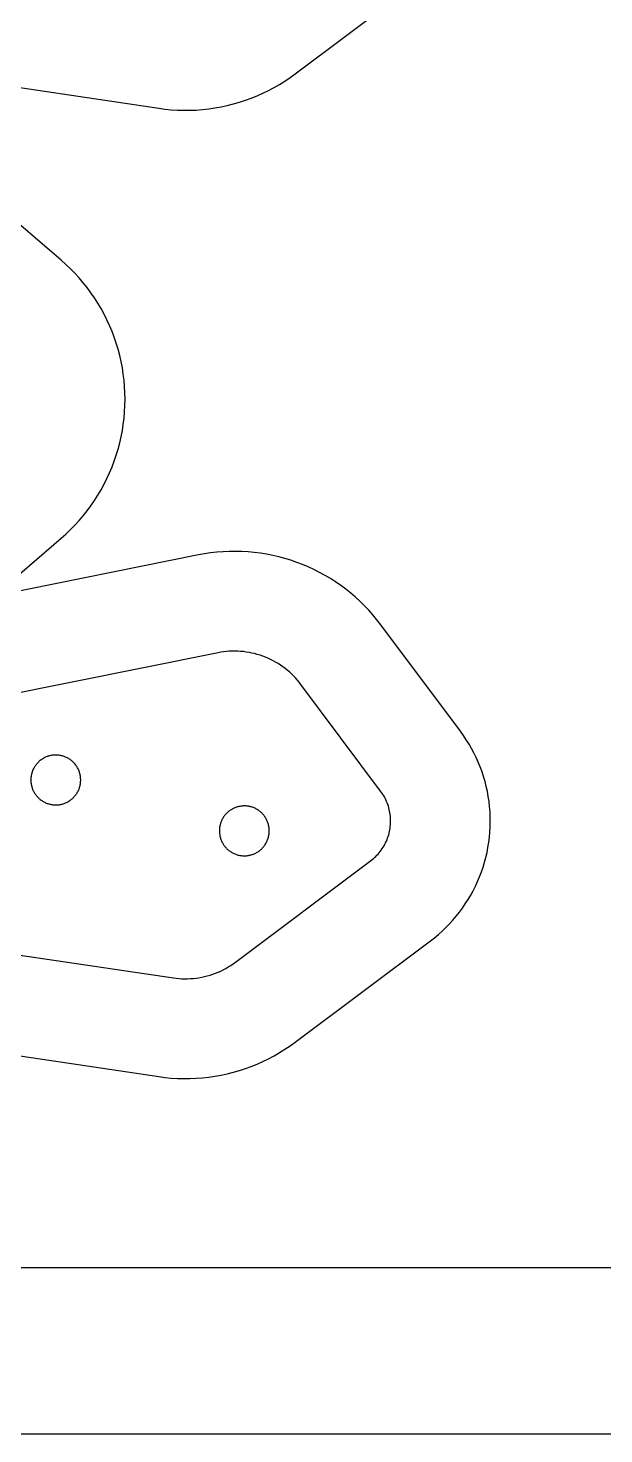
# Model space of a CAD drawing. Header units: millimetres. Extents: x 586 to 986, y -25 to 475.
# Drawn here: x 735.9 to 770.5, y -25.2 to 59.3 of the extents above; entities that cross this region are included whole.
import ezdxf

# ---------------------------------------------------------------- set-up
doc = ezdxf.new("R2010")
doc.units = ezdxf.units.MM
doc.header["$MEASUREMENT"] = 0
for name, color, linetype, true_color in [('auxiliares', 4, 'Continuous', 0x00ffff), ('corte', 1, 'Continuous', 0xff0000), ('Default', 18, 'Continuous', 0x000000)]:
    doc.layers.add(name, color=color, linetype=linetype, true_color=true_color)

msp = doc.modelspace()

# ---------------------------------------------------------------- linework, layer by layer
at = {"layer": 'auxiliares'}
for p, q in [((751.968, 56.583), (760.106, 62.674)), ((718.761, 58.231), (743.757, 54.509)), ((750.699, 55.763), (751.027, 55.952)), ((751.027, 55.952), (751.348, 56.151)), ((751.348, 56.151), (751.662, 56.362)), ((751.662, 56.362), (751.968, 56.583)), ((748.616, 54.877), (748.975, 54.995)), ((748.975, 54.995), (749.33, 55.124)), ((749.33, 55.124), (749.68, 55.266)), ((749.68, 55.266), (750.026, 55.42)), ((750.026, 55.42), (750.366, 55.586)), ((750.366, 55.586), (750.699, 55.763)), ((743.757, 54.509), (744.131, 54.46)), ((744.131, 54.46), (744.508, 54.424)), ((744.508, 54.424), (744.885, 54.401)), ((744.885, 54.401), (745.263, 54.39)), ((745.263, 54.39), (745.641, 54.393)), ((745.641, 54.393), (746.018, 54.408)), ((746.018, 54.408), (746.395, 54.437)), ((746.395, 54.437), (746.771, 54.478)), ((746.771, 54.478), (747.145, 54.533)), ((747.145, 54.533), (747.517, 54.6)), ((747.517, 54.6), (747.886, 54.68)), ((747.886, 54.68), (748.253, 54.772)), ((748.253, 54.772), (748.616, 54.877)), ((737.888, 45.377), (730.095, 52.046)), ((738.172, 45.125), (737.888, 45.377)), ((738.447, 44.864), (738.172, 45.125)), ((738.713, 44.593), (738.447, 44.864)), ((738.97, 44.313), (738.713, 44.593)), ((739.216, 44.025), (738.97, 44.313)), ((739.453, 43.728), (739.216, 44.025)), ((739.679, 43.423), (739.453, 43.728)), ((739.895, 43.11), (739.679, 43.423)), ((740.1, 42.791), (739.895, 43.11)), ((740.293, 42.464), (740.1, 42.791)), ((740.476, 42.131), (740.293, 42.464)), ((740.646, 41.792), (740.476, 42.131)), ((740.805, 41.447), (740.646, 41.792)), ((740.952, 41.097), (740.805, 41.447)), ((741.086, 40.742), (740.952, 41.097)), ((741.209, 40.382), (741.086, 40.742)), ((741.318, 40.019), (741.209, 40.382)), ((741.416, 39.652), (741.318, 40.019)), ((741.5, 39.282), (741.416, 39.652)), ((741.572, 38.909), (741.5, 39.282)), ((741.63, 38.534), (741.572, 38.909)), ((741.676, 38.157), (741.63, 38.534)), ((741.709, 37.779), (741.676, 38.157)), ((741.729, 37.399), (741.709, 37.779)), ((741.735, 37.02), (741.729, 37.399)), ((741.709, 36.261), (741.729, 36.64)), ((741.729, 36.64), (741.735, 37.02)), ((741.572, 35.131), (741.63, 35.506)), ((741.63, 35.506), (741.676, 35.883)), ((741.676, 35.883), (741.709, 36.261)), ((741.416, 34.388), (741.5, 34.758)), ((741.5, 34.758), (741.572, 35.131)), ((741.209, 33.657), (741.318, 34.021)), ((741.318, 34.021), (741.416, 34.388)), ((740.952, 32.943), (741.086, 33.298)), ((741.086, 33.298), (741.209, 33.657)), ((740.476, 31.909), (740.646, 32.248)), ((740.646, 32.248), (740.805, 32.593)), ((740.805, 32.593), (740.952, 32.943)), ((740.1, 31.249), (740.293, 31.576)), ((740.293, 31.576), (740.476, 31.909)), ((739.453, 30.312), (739.679, 30.617)), ((739.679, 30.617), (739.895, 30.929)), ((739.895, 30.929), (740.1, 31.249)), ((738.713, 29.447), (738.97, 29.726)), ((738.97, 29.726), (739.216, 30.015)), ((739.216, 30.015), (739.453, 30.312)), ((737.888, 28.663), (738.172, 28.914)), ((738.172, 28.914), (738.447, 29.176)), ((738.447, 29.176), (738.713, 29.447)), ((730.095, 21.993), (737.888, 28.663)), ((746.145, 27.653), (718.705, 22.133)), ((746.514, 27.721), (746.145, 27.653)), ((746.885, 27.776), (746.514, 27.721)), ((747.259, 27.818), (746.885, 27.776)), ((747.633, 27.848), (747.259, 27.818)), ((748.008, 27.865), (747.633, 27.848)), ((748.384, 27.869), (748.008, 27.865)), ((748.759, 27.86), (748.384, 27.869)), ((749.134, 27.838), (748.759, 27.86)), ((749.508, 27.804), (749.134, 27.838)), ((749.881, 27.757), (749.508, 27.804)), ((750.252, 27.697), (749.881, 27.757)), ((750.62, 27.625), (750.252, 27.697)), ((750.986, 27.54), (750.62, 27.625)), ((751.349, 27.442), (750.986, 27.54)), ((751.708, 27.332), (751.349, 27.442)), ((752.063, 27.21), (751.708, 27.332)), ((752.414, 27.076), (752.063, 27.21)), ((752.76, 26.93), (752.414, 27.076)), ((753.101, 26.773), (752.76, 26.93)), ((753.436, 26.604), (753.101, 26.773)), ((753.766, 26.423), (753.436, 26.604)), ((754.089, 26.231), (753.766, 26.423)), ((754.405, 26.029), (754.089, 26.231)), ((754.714, 25.816), (754.405, 26.029)), ((755.016, 25.592), (754.714, 25.816)), ((755.31, 25.358), (755.016, 25.592)), ((755.595, 25.114), (755.31, 25.358)), ((755.873, 24.861), (755.595, 25.114)), ((756.141, 24.598), (755.873, 24.861)), ((756.4, 24.326), (756.141, 24.598)), ((756.65, 24.046), (756.4, 24.326)), ((756.89, 23.757), (756.65, 24.046)), ((757.12, 23.461), (756.89, 23.757)), ((761.918, 17.051), (757.12, 23.461)), ((762.098, 16.802), (761.918, 17.051)), ((762.269, 16.547), (762.098, 16.802)), ((762.432, 16.286), (762.269, 16.547)), ((762.585, 16.02), (762.432, 16.286)), ((762.729, 15.748), (762.585, 16.02)), ((762.864, 15.472), (762.729, 15.748)), ((762.99, 15.192), (762.864, 15.472)), ((763.106, 14.907), (762.99, 15.192)), ((763.212, 14.619), (763.106, 14.907)), ((763.308, 14.327), (763.212, 14.619)), ((763.394, 14.032), (763.308, 14.327)), ((763.47, 13.734), (763.394, 14.032)), ((763.536, 13.434), (763.47, 13.734)), ((763.591, 13.132), (763.536, 13.434)), ((763.636, 12.828), (763.591, 13.132)), ((763.671, 12.522), (763.636, 12.828)), ((763.695, 12.216), (763.671, 12.522)), ((763.709, 11.909), (763.695, 12.216)), ((763.712, 11.602), (763.709, 11.909)), ((763.688, 10.988), (763.705, 11.294)), ((763.705, 11.294), (763.712, 11.602)), ((763.572, 10.073), (763.621, 10.377)), ((763.621, 10.377), (763.659, 10.682)), ((763.659, 10.682), (763.688, 10.988)), ((763.363, 9.176), (763.443, 9.472)), ((763.443, 9.472), (763.513, 9.772)), ((763.513, 9.772), (763.572, 10.073)), ((763.064, 8.304), (763.174, 8.591)), ((763.174, 8.591), (763.274, 8.882)), ((763.274, 8.882), (763.363, 9.176)), ((762.677, 7.467), (762.816, 7.742)), ((762.816, 7.742), (762.945, 8.021)), ((762.945, 8.021), (763.064, 8.304)), ((762.207, 6.675), (762.373, 6.934)), ((762.373, 6.934), (762.53, 7.198)), ((762.53, 7.198), (762.677, 7.467)), ((761.459, 5.701), (761.658, 5.935)), ((761.658, 5.935), (761.85, 6.175)), ((761.85, 6.175), (762.033, 6.422)), ((762.033, 6.422), (762.207, 6.675)), ((760.814, 5.042), (761.036, 5.254)), ((761.036, 5.254), (761.251, 5.474)), ((761.251, 5.474), (761.459, 5.701)), ((751.968, -1.638), (760.106, 4.453)), ((760.106, 4.453), (760.348, 4.641)), ((760.348, 4.641), (760.585, 4.838)), ((760.585, 4.838), (760.814, 5.042)), ((718.761, 0.01), (743.757, -3.712)), ((751.662, -1.859), (751.968, -1.638)), ((750.366, -2.635), (750.699, -2.458)), ((750.699, -2.458), (751.027, -2.269)), ((751.027, -2.269), (751.348, -2.07)), ((751.348, -2.07), (751.662, -1.859)), ((748.253, -3.449), (748.616, -3.344)), ((748.616, -3.344), (748.975, -3.226)), ((748.975, -3.226), (749.33, -3.097)), ((749.33, -3.097), (749.68, -2.955)), ((749.68, -2.955), (750.026, -2.801)), ((750.026, -2.801), (750.366, -2.635)), ((743.757, -3.712), (744.131, -3.761)), ((744.131, -3.761), (744.508, -3.797)), ((744.508, -3.797), (744.885, -3.821)), ((744.885, -3.821), (745.263, -3.831)), ((745.263, -3.831), (745.641, -3.828)), ((745.641, -3.828), (746.018, -3.813)), ((746.018, -3.813), (746.395, -3.784)), ((746.395, -3.784), (746.771, -3.743)), ((746.771, -3.743), (747.145, -3.688)), ((747.145, -3.688), (747.517, -3.621)), ((747.517, -3.621), (747.886, -3.541)), ((747.886, -3.541), (748.253, -3.449)), ((596.192, -15.195), (976.192, -15.195))]:
    msp.add_line(p, q, dxfattribs=at)
at = {"layer": 'corte', "linetype": 'Continuous', "lineweight": 25}
for p, q in [((747.328, 21.771), (719.888, 16.25)), ((747.496, 21.802), (747.328, 21.771)), ((747.665, 21.827), (747.496, 21.802)), ((747.834, 21.846), (747.665, 21.827)), ((748.005, 21.859), (747.834, 21.846)), ((748.175, 21.867), (748.005, 21.859)), ((748.346, 21.869), (748.175, 21.867)), ((748.516, 21.865), (748.346, 21.869)), ((748.687, 21.855), (748.516, 21.865)), ((748.857, 21.839), (748.687, 21.855)), ((749.026, 21.818), (748.857, 21.839)), ((749.195, 21.791), (749.026, 21.818)), ((749.362, 21.758), (749.195, 21.791)), ((749.529, 21.719), (749.362, 21.758)), ((749.693, 21.675), (749.529, 21.719)), ((749.857, 21.625), (749.693, 21.675)), ((750.018, 21.57), (749.857, 21.625)), ((750.178, 21.509), (750.018, 21.57)), ((750.335, 21.442), (750.178, 21.509)), ((750.49, 21.371), (750.335, 21.442)), ((750.642, 21.294), (750.49, 21.371)), ((750.792, 21.212), (750.642, 21.294)), ((750.939, 21.125), (750.792, 21.212)), ((751.083, 21.033), (750.939, 21.125)), ((751.223, 20.936), (751.083, 21.033)), ((751.36, 20.834), (751.223, 20.936)), ((751.494, 20.728), (751.36, 20.834)), ((751.624, 20.617), (751.494, 20.728)), ((751.75, 20.502), (751.624, 20.617)), ((751.872, 20.382), (751.75, 20.502)), ((751.99, 20.259), (751.872, 20.382)), ((752.103, 20.131), (751.99, 20.259)), ((752.212, 20), (752.103, 20.131)), ((752.317, 19.865), (752.212, 20)), ((757.114, 13.456), (752.317, 19.865)), ((736.556, 15.234), (736.518, 15.199)), ((736.595, 15.269), (736.556, 15.234)), ((736.635, 15.302), (736.595, 15.269)), ((736.677, 15.333), (736.635, 15.302)), ((736.719, 15.363), (736.677, 15.333)), ((736.763, 15.392), (736.719, 15.363)), ((736.807, 15.419), (736.763, 15.392)), ((736.852, 15.445), (736.807, 15.419)), ((736.899, 15.469), (736.852, 15.445)), ((736.946, 15.491), (736.899, 15.469)), ((736.993, 15.512), (736.946, 15.491)), ((737.042, 15.531), (736.993, 15.512)), ((737.091, 15.548), (737.042, 15.531)), ((737.141, 15.563), (737.091, 15.548)), ((737.191, 15.577), (737.141, 15.563)), ((737.242, 15.589), (737.191, 15.577)), ((737.293, 15.6), (737.242, 15.589)), ((737.344, 15.608), (737.293, 15.6)), ((737.396, 15.615), (737.344, 15.608)), ((737.447, 15.62), (737.396, 15.615)), ((737.499, 15.623), (737.447, 15.62)), ((737.551, 15.625), (737.499, 15.623)), ((737.604, 15.624), (737.551, 15.625)), ((737.656, 15.622), (737.604, 15.624)), ((737.707, 15.618), (737.656, 15.622)), ((737.759, 15.612), (737.707, 15.618)), ((737.811, 15.604), (737.759, 15.612)), ((737.862, 15.595), (737.811, 15.604)), ((737.913, 15.584), (737.862, 15.595)), ((737.963, 15.571), (737.913, 15.584)), ((738.013, 15.556), (737.963, 15.571)), ((738.063, 15.54), (738.013, 15.556)), ((738.111, 15.522), (738.063, 15.54)), ((738.16, 15.502), (738.111, 15.522)), ((738.207, 15.48), (738.16, 15.502)), ((738.254, 15.457), (738.207, 15.48)), ((738.299, 15.433), (738.254, 15.457)), ((738.344, 15.406), (738.299, 15.433)), ((738.388, 15.378), (738.344, 15.406)), ((738.431, 15.349), (738.388, 15.378)), ((738.473, 15.318), (738.431, 15.349)), ((738.514, 15.286), (738.473, 15.318)), ((738.554, 15.252), (738.514, 15.286)), ((738.593, 15.217), (738.554, 15.252)), ((738.63, 15.181), (738.593, 15.217)), ((736.087, 14.383), (736.079, 14.332)), ((736.097, 14.434), (736.087, 14.383)), ((736.109, 14.485), (736.097, 14.434)), ((736.122, 14.535), (736.109, 14.485)), ((736.137, 14.585), (736.122, 14.535)), ((736.154, 14.635), (736.137, 14.585)), ((736.173, 14.683), (736.154, 14.635)), ((736.193, 14.731), (736.173, 14.683)), ((736.215, 14.778), (736.193, 14.731)), ((736.238, 14.825), (736.215, 14.778)), ((736.264, 14.87), (736.238, 14.825)), ((736.29, 14.915), (736.264, 14.87)), ((736.318, 14.959), (736.29, 14.915)), ((736.348, 15.002), (736.318, 14.959)), ((736.379, 15.043), (736.348, 15.002)), ((736.412, 15.084), (736.379, 15.043)), ((736.446, 15.123), (736.412, 15.084)), ((736.481, 15.162), (736.446, 15.123)), ((736.518, 15.199), (736.481, 15.162)), ((738.666, 15.143), (738.63, 15.181)), ((738.701, 15.105), (738.666, 15.143)), ((738.734, 15.065), (738.701, 15.105)), ((738.766, 15.024), (738.734, 15.065)), ((738.796, 14.981), (738.766, 15.024)), ((738.825, 14.938), (738.796, 14.981)), ((738.853, 14.894), (738.825, 14.938)), ((738.879, 14.849), (738.853, 14.894)), ((738.903, 14.803), (738.879, 14.849)), ((738.926, 14.756), (738.903, 14.803)), ((738.947, 14.708), (738.926, 14.756)), ((738.966, 14.66), (738.947, 14.708)), ((738.984, 14.611), (738.966, 14.66)), ((739, 14.561), (738.984, 14.611)), ((739.014, 14.511), (739, 14.561)), ((739.027, 14.461), (739.014, 14.511)), ((739.038, 14.41), (739.027, 14.461)), ((739.047, 14.359), (739.038, 14.41)), ((736.066, 14.176), (736.065, 14.124)), ((736.065, 14.124), (736.066, 14.072)), ((736.069, 14.228), (736.066, 14.176)), ((736.066, 14.072), (736.069, 14.02)), ((736.073, 14.28), (736.069, 14.228)), ((736.069, 14.02), (736.073, 13.968)), ((736.079, 14.332), (736.073, 14.28)), ((736.073, 13.968), (736.079, 13.917)), ((736.079, 13.917), (736.088, 13.865)), ((736.088, 13.865), (736.097, 13.814)), ((736.097, 13.814), (736.109, 13.763)), ((736.109, 13.763), (736.123, 13.713)), ((736.123, 13.713), (736.138, 13.663)), ((736.138, 13.663), (736.155, 13.614)), ((736.155, 13.614), (736.173, 13.565)), ((736.173, 13.565), (736.193, 13.517)), ((738.926, 13.494), (738.947, 13.542)), ((738.947, 13.542), (738.967, 13.59)), ((738.967, 13.59), (738.984, 13.639)), ((738.984, 13.639), (739, 13.689)), ((739, 13.689), (739.015, 13.739)), ((739.015, 13.739), (739.027, 13.79)), ((739.027, 13.79), (739.038, 13.841)), ((739.038, 13.841), (739.047, 13.892)), ((739.054, 14.307), (739.047, 14.359)), ((739.047, 13.892), (739.054, 13.943)), ((739.059, 14.255), (739.054, 14.307)), ((739.054, 13.943), (739.059, 13.995)), ((739.063, 14.203), (739.059, 14.255)), ((739.059, 13.995), (739.063, 14.047)), ((739.065, 14.151), (739.063, 14.203)), ((739.063, 14.047), (739.065, 14.099)), ((739.065, 14.099), (739.065, 14.151)), ((736.193, 13.517), (736.215, 13.47)), ((736.215, 13.47), (736.239, 13.424)), ((736.239, 13.424), (736.264, 13.378)), ((736.264, 13.378), (736.291, 13.333)), ((736.291, 13.333), (736.319, 13.29)), ((736.319, 13.29), (736.349, 13.247)), ((736.349, 13.247), (736.38, 13.205)), ((736.38, 13.205), (736.412, 13.165)), ((736.412, 13.165), (736.447, 13.125)), ((736.447, 13.125), (736.482, 13.087)), ((736.482, 13.087), (736.519, 13.05)), ((736.519, 13.05), (736.556, 13.014)), ((736.556, 13.014), (736.596, 12.98)), ((736.596, 12.98), (736.636, 12.947)), ((736.636, 12.947), (736.677, 12.915)), ((736.677, 12.915), (736.72, 12.885)), ((736.72, 12.885), (736.763, 12.857)), ((736.763, 12.857), (736.808, 12.83)), ((736.808, 12.83), (736.853, 12.804)), ((736.853, 12.804), (736.9, 12.78)), ((736.9, 12.78), (736.947, 12.758)), ((736.947, 12.758), (736.994, 12.737)), ((736.994, 12.737), (737.043, 12.718)), ((737.043, 12.718), (737.092, 12.701)), ((737.092, 12.701), (737.142, 12.686)), ((737.142, 12.686), (737.192, 12.672)), ((737.964, 12.679), (738.014, 12.693)), ((738.014, 12.693), (738.063, 12.71)), ((738.063, 12.71), (738.112, 12.728)), ((738.112, 12.728), (738.16, 12.748)), ((738.16, 12.748), (738.208, 12.769)), ((738.208, 12.769), (738.254, 12.793)), ((738.254, 12.793), (738.3, 12.817)), ((738.3, 12.817), (738.345, 12.844)), ((738.345, 12.844), (738.389, 12.871)), ((738.389, 12.871), (738.432, 12.901)), ((738.432, 12.901), (738.474, 12.932)), ((738.474, 12.932), (738.515, 12.964)), ((738.515, 12.964), (738.555, 12.998)), ((738.555, 12.998), (738.593, 13.033)), ((738.593, 13.033), (738.631, 13.069)), ((738.631, 13.069), (738.667, 13.107)), ((738.667, 13.107), (738.701, 13.145)), ((738.701, 13.145), (738.735, 13.185)), ((738.735, 13.185), (738.766, 13.227)), ((738.766, 13.227), (738.797, 13.269)), ((738.797, 13.269), (738.826, 13.312)), ((738.826, 13.312), (738.853, 13.356)), ((738.853, 13.356), (738.879, 13.402)), ((738.879, 13.402), (738.903, 13.448)), ((738.903, 13.448), (738.926, 13.494)), ((757.174, 13.373), (757.114, 13.456)), ((757.231, 13.288), (757.174, 13.373)), ((757.286, 13.201), (757.231, 13.288)), ((757.337, 13.112), (757.286, 13.201)), ((757.385, 13.022), (757.337, 13.112)), ((757.43, 12.93), (757.385, 13.022)), ((757.472, 12.836), (757.43, 12.93)), ((757.51, 12.741), (757.472, 12.836)), ((757.546, 12.645), (757.51, 12.741)), ((737.192, 12.672), (737.243, 12.66)), ((737.243, 12.66), (737.294, 12.649)), ((737.294, 12.649), (737.345, 12.641)), ((737.345, 12.641), (737.397, 12.634)), ((737.397, 12.634), (737.448, 12.629)), ((737.448, 12.629), (737.5, 12.626)), ((737.5, 12.626), (737.552, 12.625)), ((737.552, 12.625), (737.604, 12.625)), ((737.604, 12.625), (737.657, 12.627)), ((737.657, 12.627), (737.708, 12.632)), ((737.708, 12.632), (737.76, 12.637)), ((737.76, 12.637), (737.812, 12.645)), ((737.812, 12.645), (737.863, 12.655)), ((737.863, 12.655), (737.914, 12.666)), ((737.914, 12.666), (737.964, 12.679)), ((747.637, 11.854), (747.611, 11.81)), ((747.665, 11.898), (747.637, 11.854)), ((747.695, 11.941), (747.665, 11.898)), ((747.726, 11.982), (747.695, 11.941)), ((747.759, 12.023), (747.726, 11.982)), ((747.793, 12.063), (747.759, 12.023)), ((747.828, 12.101), (747.793, 12.063)), ((747.865, 12.138), (747.828, 12.101)), ((747.903, 12.173), (747.865, 12.138)), ((747.942, 12.208), (747.903, 12.173)), ((747.982, 12.241), (747.942, 12.208)), ((748.024, 12.272), (747.982, 12.241)), ((748.066, 12.302), (748.024, 12.272)), ((748.11, 12.331), (748.066, 12.302)), ((748.154, 12.358), (748.11, 12.331)), ((748.199, 12.384), (748.154, 12.358)), ((748.246, 12.408), (748.199, 12.384)), ((748.293, 12.43), (748.246, 12.408)), ((748.341, 12.451), (748.293, 12.43)), ((748.389, 12.47), (748.341, 12.451)), ((748.438, 12.487), (748.389, 12.47)), ((748.488, 12.502), (748.438, 12.487)), ((748.538, 12.516), (748.488, 12.502)), ((748.589, 12.528), (748.538, 12.516)), ((748.64, 12.539), (748.589, 12.528)), ((748.691, 12.547), (748.64, 12.539)), ((748.743, 12.554), (748.691, 12.547)), ((748.794, 12.559), (748.743, 12.554)), ((748.846, 12.562), (748.794, 12.559)), ((748.898, 12.564), (748.846, 12.562)), ((748.951, 12.563), (748.898, 12.564)), ((749.003, 12.561), (748.951, 12.563)), ((749.054, 12.557), (749.003, 12.561)), ((749.106, 12.551), (749.054, 12.557)), ((749.158, 12.543), (749.106, 12.551)), ((749.209, 12.534), (749.158, 12.543)), ((749.26, 12.523), (749.209, 12.534)), ((749.31, 12.51), (749.26, 12.523)), ((749.36, 12.495), (749.31, 12.51)), ((749.41, 12.479), (749.36, 12.495)), ((749.458, 12.461), (749.41, 12.479)), ((749.507, 12.441), (749.458, 12.461)), ((749.554, 12.419), (749.507, 12.441)), ((749.601, 12.396), (749.554, 12.419)), ((749.646, 12.372), (749.601, 12.396)), ((749.691, 12.345), (749.646, 12.372)), ((749.735, 12.317), (749.691, 12.345)), ((749.778, 12.288), (749.735, 12.317)), ((749.82, 12.257), (749.778, 12.288)), ((749.861, 12.225), (749.82, 12.257)), ((749.901, 12.191), (749.861, 12.225)), ((749.94, 12.156), (749.901, 12.191)), ((749.977, 12.12), (749.94, 12.156)), ((750.013, 12.083), (749.977, 12.12)), ((750.048, 12.044), (750.013, 12.083)), ((750.081, 12.004), (750.048, 12.044)), ((750.113, 11.963), (750.081, 12.004)), ((750.143, 11.92), (750.113, 11.963)), ((750.172, 11.877), (750.143, 11.92)), ((750.2, 11.833), (750.172, 11.877)), ((757.578, 12.548), (757.546, 12.645)), ((757.606, 12.449), (757.578, 12.548)), ((757.632, 12.35), (757.606, 12.449)), ((757.654, 12.25), (757.632, 12.35)), ((757.672, 12.149), (757.654, 12.25)), ((757.687, 12.048), (757.672, 12.149)), ((757.699, 11.946), (757.687, 12.048)), ((757.707, 11.844), (757.699, 11.946)), ((757.711, 11.742), (757.707, 11.844)), ((747.413, 11.115), (747.412, 11.063)), ((747.412, 11.063), (747.413, 11.011)), ((747.416, 11.167), (747.413, 11.115)), ((747.413, 11.011), (747.416, 10.959)), ((747.42, 11.219), (747.416, 11.167)), ((747.426, 11.271), (747.42, 11.219)), ((747.434, 11.322), (747.426, 11.271)), ((747.444, 11.373), (747.434, 11.322)), ((747.456, 11.424), (747.444, 11.373)), ((747.469, 11.474), (747.456, 11.424)), ((747.484, 11.524), (747.469, 11.474)), ((747.501, 11.574), (747.484, 11.524)), ((747.52, 11.622), (747.501, 11.574)), ((747.54, 11.67), (747.52, 11.622)), ((747.562, 11.717), (747.54, 11.67)), ((747.585, 11.764), (747.562, 11.717)), ((747.611, 11.81), (747.585, 11.764)), ((750.226, 11.788), (750.2, 11.833)), ((750.25, 11.742), (750.226, 11.788)), ((750.273, 11.695), (750.25, 11.742)), ((750.294, 11.647), (750.273, 11.695)), ((750.313, 11.599), (750.294, 11.647)), ((750.331, 11.55), (750.313, 11.599)), ((750.347, 11.5), (750.331, 11.55)), ((750.361, 11.45), (750.347, 11.5)), ((750.374, 11.4), (750.361, 11.45)), ((750.385, 11.349), (750.374, 11.4)), ((750.394, 11.298), (750.385, 11.349)), ((750.401, 11.246), (750.394, 11.298)), ((750.406, 11.194), (750.401, 11.246)), ((750.41, 11.142), (750.406, 11.194)), ((750.412, 11.09), (750.41, 11.142)), ((750.41, 10.986), (750.412, 11.038)), ((750.412, 11.038), (750.412, 11.09)), ((757.623, 10.93), (757.646, 11.029)), ((757.646, 11.029), (757.666, 11.13)), ((757.666, 11.13), (757.682, 11.231)), ((757.682, 11.231), (757.695, 11.333)), ((757.695, 11.333), (757.704, 11.435)), ((757.704, 11.435), (757.71, 11.537)), ((757.71, 11.537), (757.713, 11.639)), ((757.713, 11.639), (757.711, 11.742)), ((747.416, 10.959), (747.42, 10.907)), ((747.42, 10.907), (747.427, 10.856)), ((747.427, 10.856), (747.435, 10.804)), ((747.435, 10.804), (747.445, 10.753)), ((747.445, 10.753), (747.456, 10.702)), ((747.456, 10.702), (747.47, 10.652)), ((747.47, 10.652), (747.485, 10.602)), ((747.485, 10.602), (747.502, 10.553)), ((747.502, 10.553), (747.52, 10.504)), ((747.52, 10.504), (747.54, 10.456)), ((747.54, 10.456), (747.562, 10.409)), ((747.562, 10.409), (747.586, 10.363)), ((747.586, 10.363), (747.611, 10.317)), ((747.611, 10.317), (747.638, 10.272)), ((747.638, 10.272), (747.666, 10.229)), ((747.666, 10.229), (747.696, 10.186)), ((747.696, 10.186), (747.727, 10.144)), ((747.727, 10.144), (747.76, 10.104)), ((750.082, 10.125), (750.113, 10.166)), ((750.113, 10.166), (750.144, 10.208)), ((750.144, 10.208), (750.173, 10.251)), ((750.173, 10.251), (750.2, 10.295)), ((750.2, 10.295), (750.226, 10.341)), ((750.226, 10.341), (750.251, 10.387)), ((750.251, 10.387), (750.273, 10.434)), ((750.273, 10.434), (750.294, 10.481)), ((750.294, 10.481), (750.314, 10.529)), ((750.314, 10.529), (750.331, 10.578)), ((750.331, 10.578), (750.347, 10.628)), ((750.347, 10.628), (750.362, 10.678)), ((750.362, 10.678), (750.374, 10.729)), ((750.374, 10.729), (750.385, 10.78)), ((750.385, 10.78), (750.394, 10.831)), ((750.394, 10.831), (750.401, 10.882)), ((750.401, 10.882), (750.406, 10.934)), ((750.406, 10.934), (750.41, 10.986)), ((757.266, 10.083), (757.318, 10.171)), ((757.318, 10.171), (757.368, 10.261)), ((757.368, 10.261), (757.414, 10.353)), ((757.414, 10.353), (757.457, 10.446)), ((757.457, 10.446), (757.496, 10.54)), ((757.496, 10.54), (757.533, 10.636)), ((757.533, 10.636), (757.566, 10.733)), ((757.566, 10.733), (757.596, 10.831)), ((757.596, 10.831), (757.623, 10.93)), ((747.76, 10.104), (747.794, 10.064)), ((747.794, 10.064), (747.829, 10.026)), ((747.829, 10.026), (747.866, 9.989)), ((747.866, 9.989), (747.904, 9.953)), ((747.904, 9.953), (747.943, 9.919)), ((747.943, 9.919), (747.983, 9.886)), ((747.983, 9.886), (748.024, 9.854)), ((748.024, 9.854), (748.067, 9.824)), ((748.067, 9.824), (748.11, 9.796)), ((748.11, 9.796), (748.155, 9.769)), ((748.155, 9.769), (748.2, 9.743)), ((748.2, 9.743), (748.247, 9.719)), ((748.247, 9.719), (748.294, 9.697)), ((748.294, 9.697), (748.341, 9.676)), ((748.341, 9.676), (748.39, 9.657)), ((748.39, 9.657), (748.439, 9.64)), ((748.439, 9.64), (748.489, 9.625)), ((748.489, 9.625), (748.539, 9.611)), ((748.539, 9.611), (748.59, 9.599)), ((748.59, 9.599), (748.641, 9.588)), ((748.641, 9.588), (748.692, 9.58)), ((748.692, 9.58), (748.744, 9.573)), ((748.744, 9.573), (748.795, 9.568)), ((748.795, 9.568), (748.847, 9.565)), ((748.847, 9.565), (748.899, 9.564)), ((748.899, 9.564), (748.952, 9.564)), ((748.952, 9.564), (749.004, 9.567)), ((749.004, 9.567), (749.055, 9.571)), ((749.055, 9.571), (749.107, 9.576)), ((749.107, 9.576), (749.159, 9.584)), ((749.159, 9.584), (749.21, 9.594)), ((749.21, 9.594), (749.261, 9.605)), ((749.261, 9.605), (749.311, 9.618)), ((749.311, 9.618), (749.361, 9.633)), ((749.361, 9.633), (749.411, 9.649)), ((749.411, 9.649), (749.459, 9.667)), ((749.459, 9.667), (749.507, 9.687)), ((749.507, 9.687), (749.555, 9.708)), ((749.555, 9.708), (749.602, 9.732)), ((749.602, 9.732), (749.647, 9.756)), ((749.647, 9.756), (749.692, 9.783)), ((749.692, 9.783), (749.736, 9.81)), ((749.736, 9.81), (749.779, 9.84)), ((749.779, 9.84), (749.821, 9.871)), ((749.821, 9.871), (749.862, 9.903)), ((749.862, 9.903), (749.902, 9.937)), ((749.902, 9.937), (749.94, 9.972)), ((749.94, 9.972), (749.978, 10.008)), ((749.978, 10.008), (750.014, 10.046)), ((750.014, 10.046), (750.048, 10.084)), ((750.048, 10.084), (750.082, 10.125)), ((756.51, 9.256), (756.591, 9.319)), ((756.591, 9.319), (756.67, 9.385)), ((756.67, 9.385), (756.746, 9.453)), ((756.746, 9.453), (756.821, 9.524)), ((756.821, 9.524), (756.892, 9.597)), ((756.892, 9.597), (756.961, 9.672)), ((756.961, 9.672), (757.028, 9.75)), ((757.028, 9.75), (757.092, 9.83)), ((757.092, 9.83), (757.153, 9.913)), ((757.153, 9.913), (757.211, 9.997)), ((757.211, 9.997), (757.266, 10.083)), ((748.373, 3.166), (756.51, 9.256)), ((719.644, 5.945), (744.64, 2.223)), ((747.174, 2.503), (747.333, 2.567)), ((747.333, 2.567), (747.49, 2.637)), ((747.49, 2.637), (747.644, 2.712)), ((747.644, 2.712), (747.796, 2.793)), ((747.796, 2.793), (747.945, 2.879)), ((747.945, 2.879), (748.091, 2.969)), ((748.091, 2.969), (748.234, 3.065)), ((748.234, 3.065), (748.373, 3.166)), ((744.64, 2.223), (744.811, 2.201)), ((744.811, 2.201), (744.982, 2.184)), ((744.982, 2.184), (745.153, 2.173)), ((745.153, 2.173), (745.325, 2.169)), ((745.325, 2.169), (745.497, 2.17)), ((745.497, 2.17), (745.668, 2.177)), ((745.668, 2.177), (745.84, 2.19)), ((745.84, 2.19), (746.01, 2.209)), ((746.01, 2.209), (746.18, 2.234)), ((746.18, 2.234), (746.35, 2.264)), ((746.35, 2.264), (746.517, 2.3)), ((746.517, 2.3), (746.684, 2.342)), ((746.684, 2.342), (746.849, 2.39)), ((746.849, 2.39), (747.012, 2.444)), ((747.012, 2.444), (747.174, 2.503))]:
    msp.add_line(p, q, dxfattribs=at)
at = {"layer": 'Default'}
msp.add_line((586.192, -25.195), (986.192, -25.195), dxfattribs=at)

doc.saveas('drawing.dxf')
